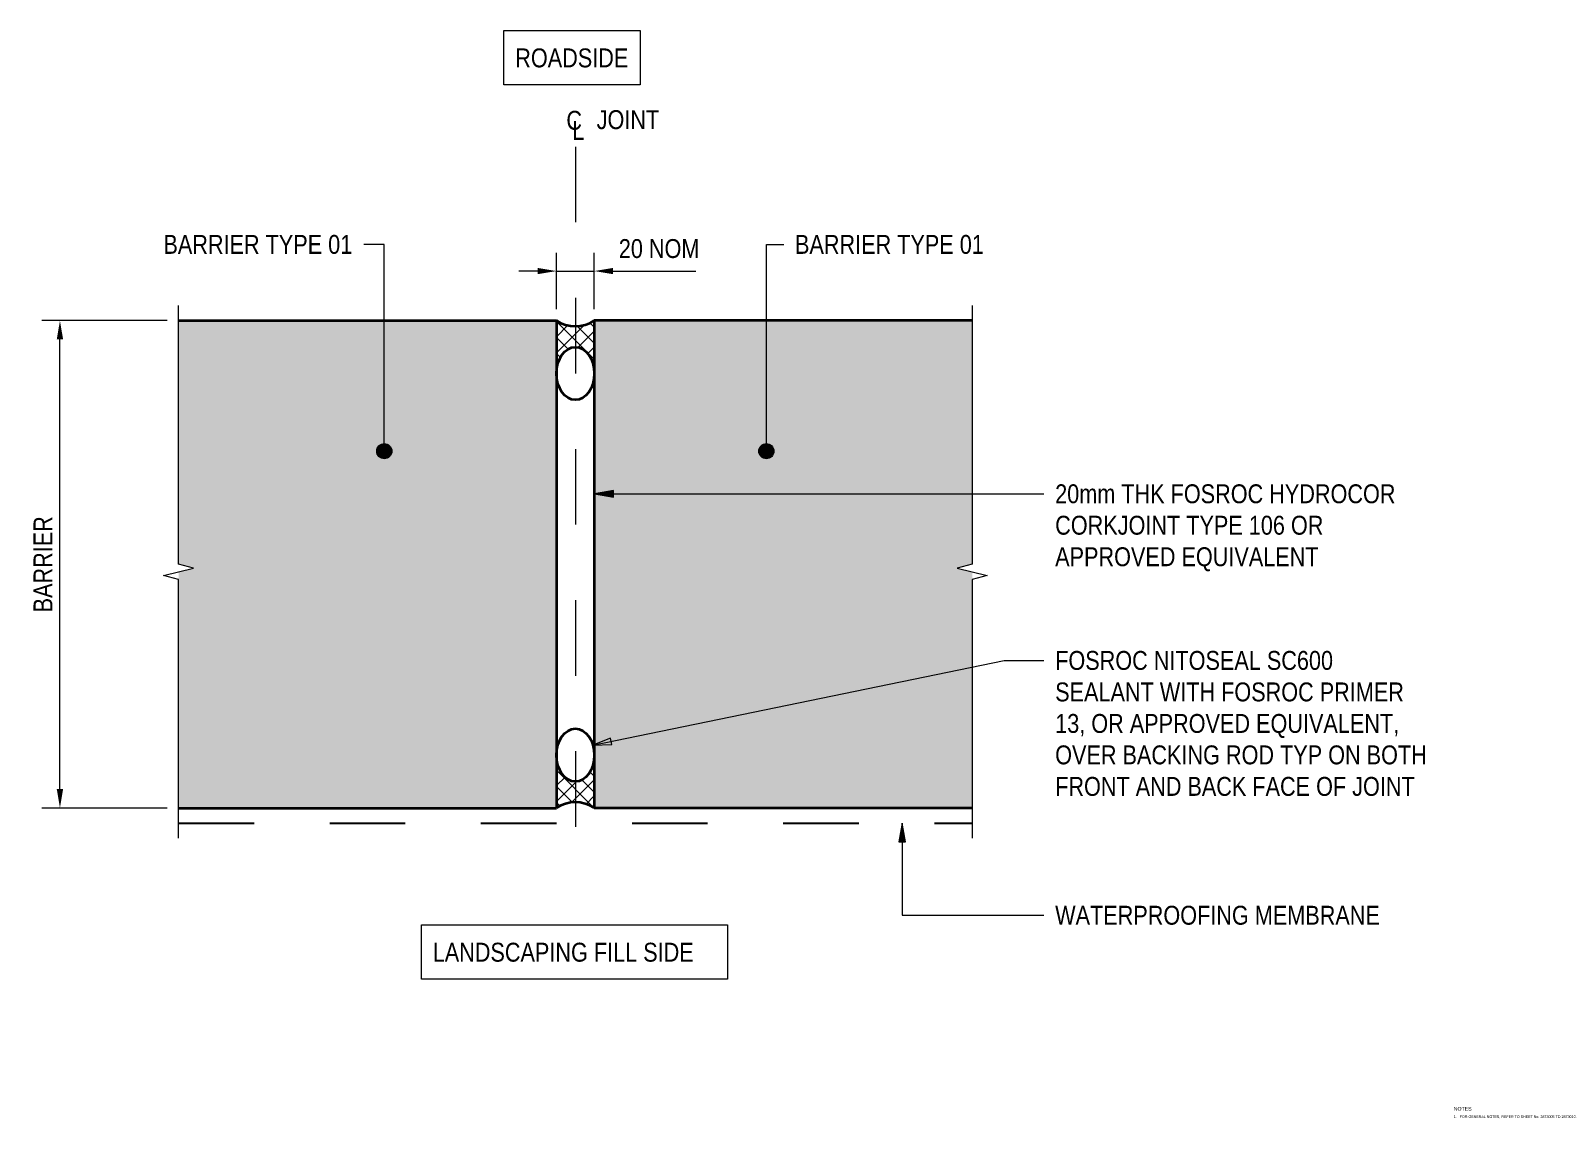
# Model space of a CAD drawing. Header units: metres. Extents: x 2 to 19, y 0 to 511.
# Drawn here: x 1.872 to 3.892, y 2.657 to 4.097 of the extents above; entities that cross this region are included whole.
import ezdxf

# ---------------------------------------------------------------- set-up
doc = ezdxf.new("R2010")
doc.units = ezdxf.units.M
doc.linetypes.add('JacobsCenter', pattern=[0.015, 0.009, -0.0015, 0.003, -0.0015])
doc.linetypes.add('JacobsDash', pattern=[0.0045, 0.003, -0.0015])
doc.layers.get('Defpoints').update_dxf_attribs({"color": 41})
for name, color, linetype, lineweight in [('A-ANNO-DIMS', 7, 'Continuous', 9), ('A-ANNO-NOTE', 7, 'Continuous', 9), ('A-DETL', 7, 'Continuous', 13), ('A-DETL-GENF', 7, 'Continuous', 9), ('G-ANNO-TEXT', 7, 'Continuous', 9)]:
    doc.layers.add(name, color=color, linetype=linetype, lineweight=lineweight)
doc.styles.add('Arial Narrow', font='ARIALN.TTF', dxfattribs={"height": 0.025})
doc.styles.add('Arial Narrow_1', font='ARIALN.TTF', dxfattribs={"height": 0.0025})
doc.styles.add('Arial Narrow_2', font='ARIALN.TTF', dxfattribs={"height": 0.0035})
doc.styles.add('Arial Narrow_3', font='ARIALN.TTF', dxfattribs={"height": 0.005})
doc.dimstyles.new('Dimension_Standard_T__mm_', dxfattribs={"dimscale": 0.3048, "dimtxt": 0.025586, "dimasz": 0.082021, "dimexe": 0.07874, "dimexo": 0.049213, "dimgap": 0.032808, "dimtad": 1, "dimdec": 0, "dimlfac": 1000, "dimzin": 0, "dimdsep": 46, "dimtxsty": 'Arial Narrow', "dimsah": 1, "dimcen": 0.09, "dimaunit": 1, "dimadec": 4, "dimazin": 0, "dimtfac": 1, "dimtdec": 4, "dimtix": 1, "dimtmove": 0, "dimatfit": 3, "dimfxl": 1, "dimtvp": 1, "dimtolj": 1, "dimtzin": 0, "dimlwd": 18, "dimlwe": 18, "dimarcsym": 2})
doc.dimstyles.new('Dimension_Standard_T__mm__1', dxfattribs={"dimscale": 0.3048, "dimtxt": 0.025586, "dimasz": 0.082021, "dimexe": 0.07874, "dimexo": 0.049213, "dimgap": 0.032808, "dimtad": 1, "dimdec": 0, "dimlfac": 1000, "dimzin": 0, "dimdsep": 46, "dimtxsty": 'Arial Narrow', "dimsah": 1, "dimcen": 0.09, "dimaunit": 1, "dimadec": 4, "dimazin": 0, "dimtfac": 1, "dimtdec": 4, "dimtix": 1, "dimtmove": 2, "dimatfit": 3, "dimfxl": 1, "dimtvp": 1, "dimtolj": 1, "dimtzin": 0, "dimlwd": 18, "dimlwe": 18, "dimarcsym": 2})
pattern_1 = [(45, (0, 0), (-0.0106066, 0.0106066), []), (135, (0, 0), (-0.0106066, -0.0106066), [])]

# ---------------------------------------------------------------- blocks, each defined once
blk = doc.blocks.new('CS_DET_BreakLine_ViewScale - Std Break-5783561-DRG-2873155 - CONCRETE BARRIER TYPICAL BARRIER TYPE 01 JOINT')
at = {"layer": 'A-DETL-GENF'}
for p, q in [((0.3225, 0), (-0.02, 0)), ((0.3275, 0.02), (0.3225, 0)), ((0.3375, -0.02), (0.3275, 0.02)), ((0.3425, 0), (0.3375, -0.02)), ((0.685, 0), (0.3425, 0))]:
    blk.add_line(p, q, dxfattribs=at)
blk = doc.blocks.new('CS_DET_BreakLine_ViewScale - Std Break-5783562-DRG-2873155 - CONCRETE BARRIER TYPICAL BARRIER TYPE 01 JOINT')
at = {"layer": 'A-DETL-GENF'}
for p, q in [((-0.02, 0), (0.3225, 0)), ((0.3225, 0), (0.3275, -0.02)), ((0.3275, -0.02), (0.3375, 0.02)), ((0.3375, 0.02), (0.3425, 0)), ((0.3425, 0), (0.685, 0))]:
    blk.add_line(p, q, dxfattribs=at)
blk = doc.blocks.new('DIMBLOCK1-DRG-2873155 - CONCRETE BARRIER TYPICAL BARRIER TYPE 01 JOINT')
at = {"layer": 'A-ANNO-DIMS', "color": 0, "lineweight": 18, "transparency": 16777216}
for p, q in [((2.0523, 3.713), (1.8864, 3.713)), ((1.9104, 3.093), (1.9104, 3.688)), ((2.0523, 3.068), (1.8864, 3.068))]:
    blk.add_line(p, q, dxfattribs=at)
at = {"layer": 'A-ANNO-DIMS', "color": 0, "transparency": 16777216}
for points in [[(1.9062, 3.688), (1.9146, 3.688), (1.9104, 3.713)], [(1.9062, 3.093), (1.9146, 3.093), (1.9104, 3.068)]]:
    blk.add_solid(points, dxfattribs=at)
at = {"layer": 'Defpoints', "color": 0, "transparency": 16777216}
for p in [(1.9104, 3.713), (2.0673, 3.713), (2.0673, 3.068)]:
    blk.add_point(p, dxfattribs=at)
at = {"layer": 'A-ANNO-DIMS', "color": 0, "lineweight": 18, "transparency": 16777216, "insert": (1.8879, 3.3905), "char_height": 0.025, "width": 0.153027, "attachment_point": 5, "rotation": 90, "style": 'Arial Narrow'}
blk.add_mtext('\\A1;BARRIER', dxfattribs=at)
blk = doc.blocks.new('CS_Annot_Centreline Symbol3 - CS_Annot_Centreline Symbol-5619338-DRG-2873155 - CONCRETE BARRIER TYPICAL BARRIER TYPE 01 JOINT')
at = {"layer": 'A-ANNO-NOTE', "char_height": 0.0025, "attachment_point": 1, "style": 'Arial Narrow_1'}
for s, insert, width in [('C  ', (-0.00119, 0.00463), 0.0044093), ('L', (-0.00041, 0.00329), 0.0019241)]:
    blk.add_mtext(s, dxfattribs=dict(at, insert=insert, width=width))
blk = doc.blocks.new('DIMBLOCK2-DRG-2873155 - CONCRETE BARRIER TYPICAL BARRIER TYPE 01 JOINT')
at = {"layer": 'A-ANNO-DIMS', "color": 0, "lineweight": 18, "transparency": 16777216}
for p, q in [((2.5673, 3.728), (2.5673, 3.8025)), ((2.6173, 3.728), (2.6173, 3.8025)), ((2.5423, 3.7785), (2.5173, 3.7785)), ((2.5673, 3.7785), (2.6173, 3.7785)), ((2.6423, 3.7785), (2.6673, 3.7785))]:
    blk.add_line(p, q, dxfattribs=at)
at = {"layer": 'A-ANNO-DIMS', "color": 0, "transparency": 16777216}
for points in [[(2.5423, 3.7827), (2.5423, 3.7744), (2.5673, 3.7785)], [(2.6423, 3.7827), (2.6423, 3.7744), (2.6173, 3.7785)]]:
    blk.add_solid(points, dxfattribs=at)
at = {"layer": 'Defpoints', "color": 0, "transparency": 16777216}
for p in [(2.6173, 3.7785), (2.5673, 3.713), (2.6173, 3.713)]:
    blk.add_point(p, dxfattribs=at)
at = {"layer": 'A-ANNO-DIMS', "color": 0, "lineweight": 18, "transparency": 16777216, "insert": (2.6498, 3.8208), "char_height": 0.025, "width": 0.128173, "attachment_point": 1, "line_spacing_factor": 0.974696, "style": 'Arial Narrow'}
blk.add_mtext('\\A1;20 NOM', dxfattribs=at)

msp = doc.modelspace()

# ---------------------------------------------------------------- hatches: boundary and pattern name
at = {"layer": 'A-DETL-GENF', "true_color": 0xd8d8d8}
h = msp.add_hatch(color=254, dxfattribs=at)
h.paths.add_polyline_path([(2.6173, 3.068), (3.1173, 3.068), (3.1173, 3.3805), (3.0973, 3.3855), (3.1173, 3.3905), (3.1173, 3.713), (2.6173, 3.713), (2.6173, 3.1107)])
h.paths.add_polyline_path([(2.0673, 3.068), (2.5673, 3.068), (2.5673, 3.713), (2.0673, 3.713), (2.0673, 3.3905), (2.0873, 3.3855), (2.0673, 3.3805), (2.0673, 3.1107)])
at = {"layer": 'A-DETL-GENF'}
h = msp.add_hatch(dxfattribs=at)
h.set_pattern_fill('FP_1', color=256, style=0, pattern_type=2)
h.set_pattern_definition(pattern_1)
h.paths.add_polyline_path([(2.6173, 3.643), (2.6173, 3.713), (2.6079, 3.7082), (2.5976, 3.7058), (2.587, 3.7058), (2.5767, 3.7082), (2.5673, 3.713), (2.5673, 3.643), (2.5679, 3.6508), (2.5698, 3.6582), (2.5728, 3.6649), (2.5767, 3.6704), (2.5815, 3.6746), (2.587, 3.6772), (2.5923, 3.678), (2.5979, 3.6772), (2.6031, 3.6746), (2.6079, 3.6704), (2.6118, 3.6649), (2.6148, 3.6582), (2.6167, 3.6508)])
h = msp.add_hatch(dxfattribs=at)
h.set_pattern_fill('FP_1', color=256, style=0, pattern_type=2)
h.set_pattern_definition(pattern_1)
h.paths.add_polyline_path([(2.6173, 3.068), (2.6173, 3.138), (2.6167, 3.1302), (2.6148, 3.1228), (2.6118, 3.1162), (2.6079, 3.1107), (2.6031, 3.1065), (2.5976, 3.1039), (2.5923, 3.103), (2.5867, 3.1039), (2.5815, 3.1065), (2.5767, 3.1107), (2.5728, 3.1162), (2.5698, 3.1228), (2.5679, 3.1302), (2.5673, 3.138), (2.5673, 3.068), (2.5767, 3.0728), (2.587, 3.0753), (2.5979, 3.0752), (2.6079, 3.0728), (2.6167, 3.0684)])
at = {"layer": 'G-ANNO-TEXT'}
h = msp.add_hatch(color=256, dxfattribs=at)
edge = h.paths.add_edge_path()
edge.add_arc((2.3395, 3.5402), 0.01, 0, 360)
h = msp.add_hatch(color=256, dxfattribs=at)
edge = h.paths.add_edge_path()
edge.add_arc((2.845, 3.5402), 0.01, 0, 360)
for points in [[(2.6177, 3.4838), (2.6427, 3.4794), (2.6427, 3.4882)], [(2.6153, 3.1512), (2.6407, 3.152), (2.6389, 3.1606)], [(3.0246, 3.0481), (3.0202, 3.0231), (3.029, 3.0231)]]:
    msp.add_hatch(color=256, dxfattribs=at).paths.add_polyline_path(points)

# ---------------------------------------------------------------- linework, layer by layer
at = {"layer": 'A-DETL', "linetype": 'JacobsCenter'}
msp.add_line((2.5923, 3.943), (2.5923, 3.003), dxfattribs=at)
at = {"layer": 'A-DETL', "lineweight": 18}
msp.add_line((2.6667, 3.7785), (2.7517, 3.7785), dxfattribs=at)
at = {"layer": 'A-DETL', "lineweight": 35}
for p, q in [((2.0673, 3.713), (2.5673, 3.713)), ((2.5673, 3.713), (2.5673, 3.068)), ((2.6173, 3.713), (2.6173, 3.068)), ((3.1173, 3.713), (2.6173, 3.713)), ((2.0673, 3.068), (2.5673, 3.068)), ((3.1173, 3.068), (2.6173, 3.068))]:
    msp.add_line(p, q, dxfattribs=at)
at = {"layer": 'A-DETL', "linetype": 'JacobsDash', "lineweight": 25}
msp.add_line((2.0673, 3.048), (3.1173, 3.048), dxfattribs=at)
at = {"layer": 'A-DETL', "lineweight": 35}
for centre, start, end in [((2.5923, 3.7504), 236.251, 303.749), ((2.5923, 3.0306), 56.251, 123.749)]:
    msp.add_arc(centre, 0.045, start, end, dxfattribs=at)
for centre in [(2.5923, 3.643), (2.5923, 3.138)]:
    msp.add_ellipse(centre, major_axis=(0, 0.035), ratio=0.714286, dxfattribs=at)
at = {"layer": 'G-ANNO-TEXT'}
for p, q in [((2.3167, 3.8138), (2.3123, 3.8138)), ((2.3395, 3.8138), (2.3167, 3.8138)), ((2.3395, 3.5402), (2.3395, 3.8138)), ((2.845, 3.8138), (2.8679, 3.8138)), ((2.845, 3.5402), (2.845, 3.8138)), ((2.6427, 3.4882), (2.6177, 3.4838)), ((2.6177, 3.4838), (2.6427, 3.4794)), ((2.6177, 3.4838), (3.2121, 3.4838)), ((2.6427, 3.4794), (2.6427, 3.4882)), ((2.6153, 3.1512), (3.1594, 3.2633)), ((3.1594, 3.2633), (3.2121, 3.2633)), ((2.6389, 3.1606), (2.6153, 3.1512)), ((2.6153, 3.1512), (2.6407, 3.152)), ((2.6407, 3.152), (2.6389, 3.1606)), ((3.0246, 3.0481), (3.0202, 3.0231)), ((3.029, 3.0231), (3.0246, 3.0481)), ((3.0246, 3.0481), (3.0246, 2.9261)), ((3.0202, 3.0231), (3.029, 3.0231)), ((3.0246, 2.9261), (3.2121, 2.9261))]:
    msp.add_line(p, q, dxfattribs=at)
at = {"layer": 'G-ANNO-TEXT', "lineweight": 18, "flags": 128}
for points in [[(2.4978, 4.0968), (2.678, 4.0968), (2.678, 4.0251), (2.4978, 4.0251)], [(2.3886, 2.9134), (2.7936, 2.9134), (2.7936, 2.8417), (2.3886, 2.8417)]]:
    msp.add_lwpolyline(points, close=True, dxfattribs=at)
at = {"layer": 'G-ANNO-TEXT'}
for centre in [(2.3395, 3.5402), (2.845, 3.5402)]:
    msp.add_circle(centre, 0.01, dxfattribs=at)

# ---------------------------------------------------------------- block references
at = {"layer": 'A-ANNO-NOTE', "xscale": 10, "yscale": 10, "zscale": 10}
msp.add_blockref('CS_Annot_Centreline Symbol3 - CS_Annot_Centreline Symbol-5619338-DRG-2873155 - CONCRETE BARRIER TYPICAL BARRIER TYPE 01 JOINT', (2.5923, 3.9442), dxfattribs=at)
at = {"layer": 'A-DETL-GENF', "rotation": 269.9999999999999}
for name, p in [('CS_DET_BreakLine_ViewScale - Std Break-5783561-DRG-2873155 - CONCRETE BARRIER TYPICAL BARRIER TYPE 01 JOINT', (2.0673, 3.713)), ('CS_DET_BreakLine_ViewScale - Std Break-5783562-DRG-2873155 - CONCRETE BARRIER TYPICAL BARRIER TYPE 01 JOINT', (3.1173, 3.713))]:
    msp.add_blockref(name, p, dxfattribs=at)

# ---------------------------------------------------------------- texts
at = {"layer": 'A-ANNO-NOTE', "insert": (2.6205, 3.9914), "char_height": 0.025, "attachment_point": 1, "style": 'Arial Narrow', "bg_fill": 3, "box_fill_scale": 1, "bg_fill_color": 256, "bg_fill_true_color": 13158600, "bg_fill_transparency": 0}
msp.add_mtext('JOINT', dxfattribs=at)
at = {"layer": 'G-ANNO-TEXT', "char_height": 0.025, "attachment_point": 1, "style": 'Arial Narrow', "bg_fill": 3, "box_fill_scale": 1, "bg_fill_color": 256, "bg_fill_transparency": 0}
for s, insert in [('BARRIER TYPE 01', (2.0473, 3.8263)), ('BARRIER TYPE 01', (2.8829, 3.8263)), ('20mm THK FOSROC HYDROCOR ', (3.2271, 3.4963)), ('CORKJOINT TYPE 106 OR ', (3.2271, 3.4547)), ('APPROVED EQUIVALENT', (3.2271, 3.413)), ('FOSROC NITOSEAL SC600 ', (3.2271, 3.2758)), ('SEALANT WITH FOSROC PRIMER ', (3.2271, 3.2341)), ('13, OR APPROVED EQUIVALENT, ', (3.2271, 3.1924)), ('FRONT AND BACK FACE OF JOINT', (3.2271, 3.1091)), ('WATERPROOFING MEMBRANE', (3.2271, 2.9386))]:
    msp.add_mtext(s, dxfattribs=dict(at, insert=insert))
at = {"layer": 'G-ANNO-TEXT', "insert": (3.7544, 2.6613), "char_height": 0.0035, "attachment_point": 1, "style": 'Arial Narrow_2', "bg_fill": 3, "box_fill_scale": 1, "bg_fill_color": 256, "bg_fill_true_color": 13158600, "bg_fill_transparency": 0}
msp.add_mtext('1.', dxfattribs=at)

# ---------------------------------------------------------------- dimensions: what is measured, and where the dimension line sits
at = {"layer": 'A-ANNO-DIMS', "lineweight": 18}
dim = msp.add_linear_dim(base=(2.6173, 3.7785), p1=(2.5673, 3.713), p2=(2.6173, 3.713), text='20 NOM', dimstyle='Dimension_Standard_T__mm__1', override={"dimpost": '<>', "dimfxl": 0.05}, dxfattribs=at)
dim.commit()
dim.dimension.update_dxf_attribs({"geometry": 'DIMBLOCK2-DRG-2873155 - CONCRETE BARRIER TYPICAL BARRIER TYPE 01 JOINT', "text_midpoint": (2.7139, 3.8042), "dimtype": 160})
dim = msp.add_linear_dim(base=(1.9104, 3.713), p1=(2.0673, 3.068), p2=(2.0673, 3.713), angle=90, text='BARRIER', dimstyle='Dimension_Standard_T__mm_', override={"dimpost": '<>', "dimfxl": 0.645}, dxfattribs=at)
dim.commit()
dim.dimension.update_dxf_attribs({"geometry": 'DIMBLOCK1-DRG-2873155 - CONCRETE BARRIER TYPICAL BARRIER TYPE 01 JOINT', "text_midpoint": (1.8879, 3.3905)})

# ---------------------------------------------------------------- next in the draw order: texts
at = {"layer": 'G-ANNO-TEXT', "lineweight": 18, "char_height": 0.025, "attachment_point": 1, "style": 'Arial Narrow', "bg_fill": 3, "box_fill_scale": 1, "bg_fill_color": 256, "bg_fill_transparency": 0}
for s, insert in [('ROADSIDE', (2.5128, 4.0731)), ('LANDSCAPING FILL SIDE', (2.4036, 2.8897))]:
    msp.add_mtext(s, dxfattribs=dict(at, insert=insert))
at = {"layer": 'G-ANNO-TEXT', "insert": (3.2271, 3.1508), "char_height": 0.025, "attachment_point": 1, "style": 'Arial Narrow', "bg_fill": 3, "box_fill_scale": 1, "bg_fill_color": 256, "bg_fill_transparency": 0}
msp.add_mtext('OVER BACKING ROD TYP ON BOTH ', dxfattribs=at)
at = {"layer": 'G-ANNO-TEXT', "insert": (3.7624, 2.6613), "char_height": 0.0035, "attachment_point": 1, "style": 'Arial Narrow_2', "bg_fill": 3, "box_fill_scale": 1, "bg_fill_color": 256, "bg_fill_true_color": 13158600, "bg_fill_transparency": 0}
msp.add_mtext('FOR GENERAL NOTES, REFER TO SHEET No. 2873005 TO 2873010.', dxfattribs=at)

# ---------------------------------------------------------------- next in the draw order: texts
at = {"layer": 'G-ANNO-TEXT', "insert": (3.7544, 2.6725), "char_height": 0.005, "attachment_point": 1, "style": 'Arial Narrow_3', "bg_fill": 3, "box_fill_scale": 1, "bg_fill_color": 256, "bg_fill_true_color": 13158600, "bg_fill_transparency": 0}
msp.add_mtext('NOTES', dxfattribs=at)

doc.saveas('drawing.dxf')
